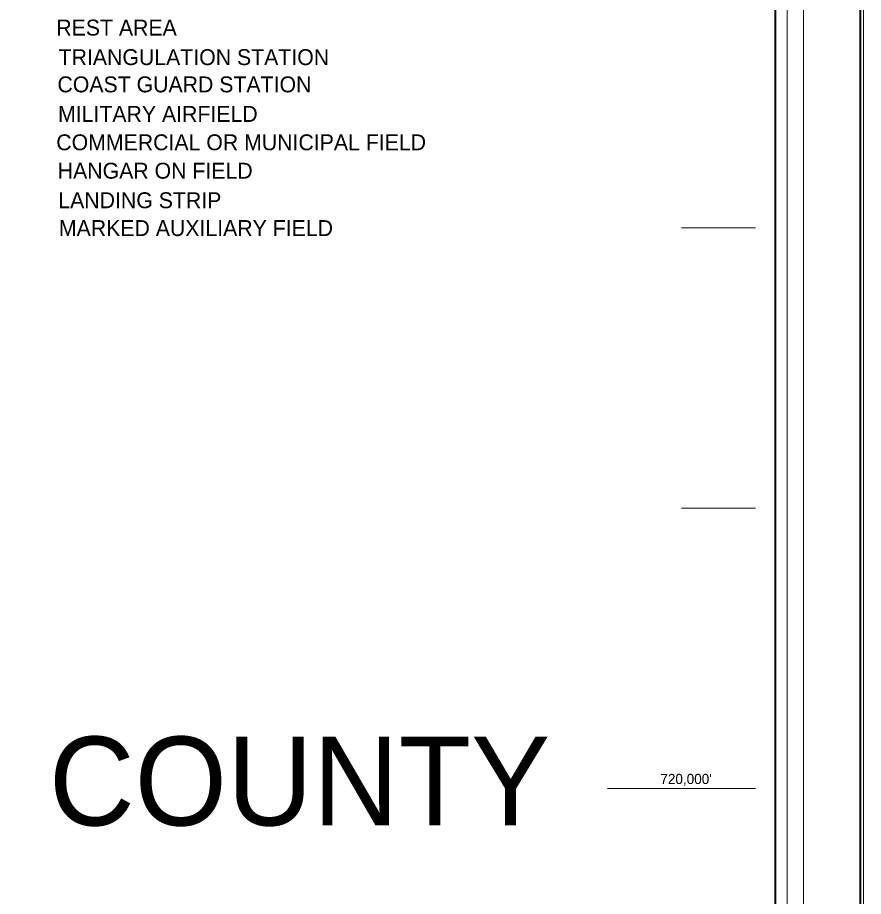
# Model space of a CAD drawing. Extents: x 773745 to 870375, y 207921 to 264318.
# Drawn here: x 861177 to 870375, y 218281 to 227838 of the extents above; entities that cross this region are included whole.
import ezdxf
from ezdxf.enums import TextEntityAlignment as Align

# ---------------------------------------------------------------- set-up
doc = ezdxf.new("R2010")
doc.units = 0
doc.header["$LTSCALE"] = 60
for name, color, linetype, lineweight in [('1', 7, 'Continuous', 25), ('20', 7, 'Continuous', 40), ('61', 7, 'Continuous', 13)]:
    doc.layers.add(name, color=color, linetype=linetype, lineweight=lineweight)
doc.layers.add('12', color=7, linetype='Continuous')

msp = doc.modelspace()

# ---------------------------------------------------------------- linework, layer by layer
at = {"layer": '1', "lineweight": 13}
msp.add_lwpolyline([(870375.31, 207920.7), (773744.67, 207920.7), (773744.67, 264317.74), (870375.31, 264317.74)], close=True, dxfattribs=at)
at = {"layer": '20'}
for points in [[(773779.67, 264282.74), (870340.31, 264282.74), (870340.31, 207955.7), (773779.67, 207955.7)], [(776967.52, 263173.77), (869414.8, 263173.77), (869414.8, 209047.41), (776967.52, 209047.41)]]:
    msp.add_lwpolyline(points, close=True, dxfattribs=at)
at = {"layer": '20', "lineweight": 13}
msp.add_lwpolyline([(776658.33, 263499.24), (776658.33, 208738.13), (776836.89, 208916.8), (776836.89, 263304.41), (869545.41, 263304.41), (869545.41, 208916.8), (776836.89, 208916.8), (776658.33, 208738.13), (869723.99, 208738.13), (869723.99, 263499.24)], close=True, dxfattribs=at)
at = {"layer": '61'}
for points in [[(868398.34, 225552), (868400.34, 225552), (868402.34, 225552), (868404.34, 225552), (868406.34, 225552), (868408.34, 225552), (868410.34, 225552), (868412.34, 225552), (868414.34, 225552), (868416.34, 225552), (868418.34, 225552), (868420.34, 225552), (868422.34, 225552), (868424.34, 225552), (868426.34, 225552), (868428.34, 225552), (868430.34, 225552), (868432.34, 225552), (868434.34, 225552), (868436.34, 225552), (868438.34, 225552), (868440.34, 225552), (868442.34, 225552), (868444.34, 225552), (868446.34, 225552), (868448.34, 225552), (868450.34, 225552), (868452.34, 225552), (868454.34, 225552), (868456.34, 225552), (868458.34, 225552), (868460.34, 225552), (868462.34, 225552), (868464.34, 225552), (868466.34, 225552), (868468.34, 225552), (868470.34, 225552), (868472.34, 225552), (868474.34, 225552), (868476.34, 225552), (868478.34, 225552), (868480.34, 225552), (868482.34, 225552), (868484.34, 225552), (868486.34, 225552), (868488.34, 225552), (868490.34, 225552), (868492.34, 225552), (868494.34, 225552), (868496.34, 225552), (868498.34, 225552), (868500.34, 225552), (868502.34, 225552), (868504.34, 225552), (868506.34, 225552), (868508.34, 225552), (868510.34, 225552), (868512.34, 225552), (868514.34, 225552), (868516.34, 225552), (868518.34, 225552), (868520.34, 225552), (868522.34, 225552), (868524.34, 225552), (868526.34, 225552), (868528.34, 225552), (868530.34, 225552), (868532.34, 225552), (868534.34, 225552), (868536.34, 225552), (868538.34, 225552), (868540.34, 225552), (868542.34, 225552), (868544.34, 225552), (868546.34, 225552), (868548.34, 225552), (868550.34, 225552), (868552.34, 225552), (868554.34, 225552), (868556.34, 225552), (868558.34, 225552), (868560.34, 225552), (868562.34, 225552), (868564.34, 225552), (868566.34, 225552), (868568.34, 225552), (868570.34, 225552), (868572.34, 225552), (868574.34, 225552), (868576.34, 225552), (868578.34, 225552), (868580.34, 225552), (868582.34, 225552), (868584.34, 225552), (868586.34, 225552), (868588.34, 225552), (868590.34, 225552), (868592.34, 225552), (868594.34, 225552), (868596.34, 225552)], [(868596.34, 225552), (868598.34, 225552), (868600.34, 225552), (868602.34, 225552), (868604.34, 225552), (868606.34, 225552), (868608.34, 225552), (868610.34, 225552), (868612.34, 225552), (868614.34, 225552), (868616.34, 225552), (868618.34, 225552), (868620.34, 225552), (868622.34, 225552), (868624.34, 225552), (868626.34, 225552), (868628.34, 225552), (868630.34, 225552), (868632.34, 225552), (868634.34, 225552), (868636.34, 225552), (868638.34, 225552), (868640.34, 225552), (868642.34, 225552), (868644.34, 225552), (868646.34, 225552), (868648.34, 225552), (868650.34, 225552), (868652.34, 225552), (868654.34, 225552), (868656.34, 225552), (868658.34, 225552), (868660.34, 225552), (868662.34, 225552), (868664.34, 225552), (868666.34, 225552), (868668.34, 225552), (868670.34, 225552), (868672.34, 225552), (868674.34, 225552), (868676.34, 225552), (868678.34, 225552), (868680.34, 225552), (868682.34, 225552), (868684.34, 225552), (868686.34, 225552), (868688.34, 225552), (868690.34, 225552), (868692.34, 225552), (868694.34, 225552), (868696.34, 225552), (868698.34, 225552), (868700.34, 225552), (868702.34, 225552), (868704.34, 225552), (868706.34, 225552), (868708.34, 225552), (868710.34, 225552), (868712.34, 225552), (868714.34, 225552), (868716.34, 225552), (868718.34, 225552), (868720.34, 225552), (868722.34, 225552), (868724.34, 225552), (868726.34, 225552), (868728.34, 225552), (868730.34, 225552), (868732.34, 225552), (868734.34, 225552), (868736.34, 225552), (868738.34, 225552), (868740.34, 225552), (868742.34, 225552), (868744.34, 225552), (868746.34, 225552), (868748.34, 225552), (868750.34, 225552), (868752.34, 225552), (868754.34, 225552), (868756.34, 225552), (868758.34, 225552), (868760.34, 225552), (868762.34, 225552), (868764.34, 225552), (868766.34, 225552), (868768.34, 225552), (868770.34, 225552), (868772.34, 225552), (868774.34, 225552), (868776.34, 225552), (868778.34, 225552), (868780.34, 225552), (868782.34, 225552), (868784.34, 225552), (868786.34, 225552), (868788.34, 225552), (868790.34, 225552), (868792.34, 225552), (868794.34, 225552)], [(868794.34, 225552), (868796.34, 225552), (868798.34, 225552), (868800.34, 225552), (868802.34, 225552), (868804.34, 225552), (868806.34, 225552), (868808.34, 225552), (868810.34, 225552), (868812.34, 225552), (868814.34, 225552), (868816.34, 225552), (868818.34, 225552), (868820.34, 225552), (868822.34, 225552), (868824.34, 225552), (868826.34, 225552), (868828.34, 225552), (868830.34, 225552), (868832.34, 225552), (868834.34, 225552), (868836.34, 225552), (868838.34, 225552), (868840.34, 225552), (868842.34, 225552), (868844.34, 225552), (868846.34, 225552), (868848.34, 225552), (868850.34, 225552), (868852.34, 225552), (868854.34, 225552), (868856.34, 225552), (868858.34, 225552), (868860.34, 225552), (868862.34, 225552), (868864.34, 225552), (868866.34, 225552), (868868.34, 225552), (868870.34, 225552), (868872.34, 225552), (868874.34, 225552), (868876.34, 225552), (868878.34, 225552), (868880.34, 225552), (868882.34, 225552), (868884.34, 225552), (868886.34, 225552), (868888.34, 225552), (868890.34, 225552), (868892.34, 225552), (868894.34, 225552), (868896.34, 225552), (868898.34, 225552), (868900.34, 225552), (868902.34, 225552), (868904.34, 225552), (868906.34, 225552), (868908.34, 225552), (868910.34, 225552), (868912.34, 225552), (868914.34, 225552), (868916.34, 225552), (868918.34, 225552), (868920.34, 225552), (868922.34, 225552), (868924.34, 225552), (868926.34, 225552), (868928.34, 225552), (868930.34, 225552), (868932.34, 225552), (868934.34, 225552), (868936.34, 225552), (868938.34, 225552), (868940.34, 225552), (868942.34, 225552), (868944.34, 225552), (868946.34, 225552), (868948.34, 225552), (868950.34, 225552), (868952.34, 225552), (868954.34, 225552), (868956.34, 225552), (868958.34, 225552), (868960.34, 225552), (868962.34, 225552), (868964.34, 225552), (868966.34, 225552), (868968.34, 225552), (868970.34, 225552), (868972.34, 225552), (868974.34, 225552), (868976.34, 225552), (868978.34, 225552), (868980.34, 225552), (868982.34, 225552), (868984.34, 225552), (868986.34, 225552), (868988.34, 225552), (868990.34, 225552), (868992.34, 225552)], [(868992.34, 225552), (868994.34, 225552), (868996.34, 225552), (868998.34, 225552), (869000.34, 225552), (869002.34, 225552), (869004.34, 225552), (869006.34, 225552), (869008.34, 225552), (869010.34, 225552), (869012.34, 225552), (869014.34, 225552), (869016.34, 225552), (869018.34, 225552), (869020.34, 225552), (869022.34, 225552), (869024.34, 225552), (869026.34, 225552), (869028.34, 225552), (869030.34, 225552), (869032.34, 225552), (869034.34, 225552), (869036.34, 225552), (869038.34, 225552), (869040.34, 225552), (869042.34, 225552), (869044.34, 225552), (869046.34, 225552), (869048.34, 225552), (869050.34, 225552), (869052.34, 225552), (869054.34, 225552), (869056.34, 225552), (869058.34, 225552), (869060.34, 225552), (869062.34, 225552), (869064.34, 225552), (869066.34, 225552), (869068.34, 225552), (869070.34, 225552), (869072.34, 225552), (869074.34, 225552), (869076.34, 225552), (869078.34, 225552), (869080.34, 225552), (869082.34, 225552), (869084.34, 225552), (869086.34, 225552), (869088.34, 225552), (869090.34, 225552), (869092.34, 225552), (869094.34, 225552), (869096.34, 225552), (869098.34, 225552), (869100.34, 225552), (869102.34, 225552), (869104.34, 225552), (869106.34, 225552), (869108.34, 225552), (869110.34, 225552), (869112.34, 225552), (869114.34, 225552), (869116.34, 225552), (869118.34, 225552), (869120.34, 225552), (869122.34, 225552), (869124.34, 225552), (869126.34, 225552), (869128.34, 225552), (869130.34, 225552), (869132.34, 225552), (869134.34, 225552), (869136.34, 225552), (869138.34, 225552), (869140.34, 225552), (869142.34, 225552), (869144.34, 225552), (869146.34, 225552), (869148.34, 225552), (869150.34, 225552), (869152.34, 225552), (869154.34, 225552), (869156.34, 225552), (869158.34, 225552), (869160.34, 225552), (869162.34, 225552), (869164.34, 225552), (869166.34, 225552), (869168.34, 225552), (869170.34, 225552), (869172.34, 225552), (869174.34, 225552), (869176.34, 225552), (869178.34, 225552), (869180.34, 225552), (869182.34, 225552), (869184.34, 225552), (869186.34, 225552), (869188.34, 225552), (869190.34, 225552)], [(869190.34, 225552), (869192.34, 225552), (869194.34, 225552), (869196.34, 225552), (869198.34, 225552), (869200.34, 225552), (869202.84, 225552)], [(868398.34, 222504), (868400.34, 222504), (868402.34, 222504), (868404.34, 222504), (868406.34, 222504), (868408.34, 222504), (868410.34, 222504), (868412.34, 222504), (868414.34, 222504), (868416.34, 222504), (868418.34, 222504), (868420.34, 222504), (868422.34, 222504), (868424.34, 222504), (868426.34, 222504), (868428.34, 222504), (868430.34, 222504), (868432.34, 222504), (868434.34, 222504), (868436.34, 222504), (868438.34, 222504), (868440.34, 222504), (868442.34, 222504), (868444.34, 222504), (868446.34, 222504), (868448.34, 222504), (868450.34, 222504), (868452.34, 222504), (868454.34, 222504), (868456.34, 222504), (868458.34, 222504), (868460.34, 222504), (868462.34, 222504), (868464.34, 222504), (868466.34, 222504), (868468.34, 222504), (868470.34, 222504), (868472.34, 222504), (868474.34, 222504), (868476.34, 222504), (868478.34, 222504), (868480.34, 222504), (868482.34, 222504), (868484.34, 222504), (868486.34, 222504), (868488.34, 222504), (868490.34, 222504), (868492.34, 222504), (868494.34, 222504), (868496.34, 222504), (868498.34, 222504), (868500.34, 222504), (868502.34, 222504), (868504.34, 222504), (868506.34, 222504), (868508.34, 222504), (868510.34, 222504), (868512.34, 222504), (868514.34, 222504), (868516.34, 222504), (868518.34, 222504), (868520.34, 222504), (868522.34, 222504), (868524.34, 222504), (868526.34, 222504), (868528.34, 222504), (868530.34, 222504), (868532.34, 222504), (868534.34, 222504), (868536.34, 222504), (868538.34, 222504), (868540.34, 222504), (868542.34, 222504), (868544.34, 222504), (868546.34, 222504), (868548.34, 222504), (868550.34, 222504), (868552.34, 222504), (868554.34, 222504), (868556.34, 222504), (868558.34, 222504), (868560.34, 222504), (868562.34, 222504), (868564.34, 222504), (868566.34, 222504), (868568.34, 222504), (868570.34, 222504), (868572.34, 222504), (868574.34, 222504), (868576.34, 222504), (868578.34, 222504), (868580.34, 222504), (868582.34, 222504), (868584.34, 222504), (868586.34, 222504), (868588.34, 222504), (868590.34, 222504), (868592.34, 222504), (868594.34, 222504), (868596.34, 222504)], [(868596.34, 222504), (868598.34, 222504), (868600.34, 222504), (868602.34, 222504), (868604.34, 222504), (868606.34, 222504), (868608.34, 222504), (868610.34, 222504), (868612.34, 222504), (868614.34, 222504), (868616.34, 222504), (868618.34, 222504), (868620.34, 222504), (868622.34, 222504), (868624.34, 222504), (868626.34, 222504), (868628.34, 222504), (868630.34, 222504), (868632.34, 222504), (868634.34, 222504), (868636.34, 222504), (868638.34, 222504), (868640.34, 222504), (868642.34, 222504), (868644.34, 222504), (868646.34, 222504), (868648.34, 222504), (868650.34, 222504), (868652.34, 222504), (868654.34, 222504), (868656.34, 222504), (868658.34, 222504), (868660.34, 222504), (868662.34, 222504), (868664.34, 222504), (868666.34, 222504), (868668.34, 222504), (868670.34, 222504), (868672.34, 222504), (868674.34, 222504), (868676.34, 222504), (868678.34, 222504), (868680.34, 222504), (868682.34, 222504), (868684.34, 222504), (868686.34, 222504), (868688.34, 222504), (868690.34, 222504), (868692.34, 222504), (868694.34, 222504), (868696.34, 222504), (868698.34, 222504), (868700.34, 222504), (868702.34, 222504), (868704.34, 222504), (868706.34, 222504), (868708.34, 222504), (868710.34, 222504), (868712.34, 222504), (868714.34, 222504), (868716.34, 222504), (868718.34, 222504), (868720.34, 222504), (868722.34, 222504), (868724.34, 222504), (868726.34, 222504), (868728.34, 222504), (868730.34, 222504), (868732.34, 222504), (868734.34, 222504), (868736.34, 222504), (868738.34, 222504), (868740.34, 222504), (868742.34, 222504), (868744.34, 222504), (868746.34, 222504), (868748.34, 222504), (868750.34, 222504), (868752.34, 222504), (868754.34, 222504), (868756.34, 222504), (868758.34, 222504), (868760.34, 222504), (868762.34, 222504), (868764.34, 222504), (868766.34, 222504), (868768.34, 222504), (868770.34, 222504), (868772.34, 222504), (868774.34, 222504), (868776.34, 222504), (868778.34, 222504), (868780.34, 222504), (868782.34, 222504), (868784.34, 222504), (868786.34, 222504), (868788.34, 222504), (868790.34, 222504), (868792.34, 222504), (868794.34, 222504)], [(868794.34, 222504), (868796.34, 222504), (868798.34, 222504), (868800.34, 222504), (868802.34, 222504), (868804.34, 222504), (868806.34, 222504), (868808.34, 222504), (868810.34, 222504), (868812.34, 222504), (868814.34, 222504), (868816.34, 222504), (868818.34, 222504), (868820.34, 222504), (868822.34, 222504), (868824.34, 222504), (868826.34, 222504), (868828.34, 222504), (868830.34, 222504), (868832.34, 222504), (868834.34, 222504), (868836.34, 222504), (868838.34, 222504), (868840.34, 222504), (868842.34, 222504), (868844.34, 222504), (868846.34, 222504), (868848.34, 222504), (868850.34, 222504), (868852.34, 222504), (868854.34, 222504), (868856.34, 222504), (868858.34, 222504), (868860.34, 222504), (868862.34, 222504), (868864.34, 222504), (868866.34, 222504), (868868.34, 222504), (868870.34, 222504), (868872.34, 222504), (868874.34, 222504), (868876.34, 222504), (868878.34, 222504), (868880.34, 222504), (868882.34, 222504), (868884.34, 222504), (868886.34, 222504), (868888.34, 222504), (868890.34, 222504), (868892.34, 222504), (868894.34, 222504), (868896.34, 222504), (868898.34, 222504), (868900.34, 222504), (868902.34, 222504), (868904.34, 222504), (868906.34, 222504), (868908.34, 222504), (868910.34, 222504), (868912.34, 222504), (868914.34, 222504), (868916.34, 222504), (868918.34, 222504), (868920.34, 222504), (868922.34, 222504), (868924.34, 222504), (868926.34, 222504), (868928.34, 222504), (868930.34, 222504), (868932.34, 222504), (868934.34, 222504), (868936.34, 222504), (868938.34, 222504), (868940.34, 222504), (868942.34, 222504), (868944.34, 222504), (868946.34, 222504), (868948.34, 222504), (868950.34, 222504), (868952.34, 222504), (868954.34, 222504), (868956.34, 222504), (868958.34, 222504), (868960.34, 222504), (868962.34, 222504), (868964.34, 222504), (868966.34, 222504), (868968.34, 222504), (868970.34, 222504), (868972.34, 222504), (868974.34, 222504), (868976.34, 222504), (868978.34, 222504), (868980.34, 222504), (868982.34, 222504), (868984.34, 222504), (868986.34, 222504), (868988.34, 222504), (868990.34, 222504), (868992.34, 222504)], [(868992.34, 222504), (868994.34, 222504), (868996.34, 222504), (868998.34, 222504), (869000.34, 222504), (869002.34, 222504), (869004.34, 222504), (869006.34, 222504), (869008.34, 222504), (869010.34, 222504), (869012.34, 222504), (869014.34, 222504), (869016.34, 222504), (869018.34, 222504), (869020.34, 222504), (869022.34, 222504), (869024.34, 222504), (869026.34, 222504), (869028.34, 222504), (869030.34, 222504), (869032.34, 222504), (869034.34, 222504), (869036.34, 222504), (869038.34, 222504), (869040.34, 222504), (869042.34, 222504), (869044.34, 222504), (869046.34, 222504), (869048.34, 222504), (869050.34, 222504), (869052.34, 222504), (869054.34, 222504), (869056.34, 222504), (869058.34, 222504), (869060.34, 222504), (869062.34, 222504), (869064.34, 222504), (869066.34, 222504), (869068.34, 222504), (869070.34, 222504), (869072.34, 222504), (869074.34, 222504), (869076.34, 222504), (869078.34, 222504), (869080.34, 222504), (869082.34, 222504), (869084.34, 222504), (869086.34, 222504), (869088.34, 222504), (869090.34, 222504), (869092.34, 222504), (869094.34, 222504), (869096.34, 222504), (869098.34, 222504), (869100.34, 222504), (869102.34, 222504), (869104.34, 222504), (869106.34, 222504), (869108.34, 222504), (869110.34, 222504), (869112.34, 222504), (869114.34, 222504), (869116.34, 222504), (869118.34, 222504), (869120.34, 222504), (869122.34, 222504), (869124.34, 222504), (869126.34, 222504), (869128.34, 222504), (869130.34, 222504), (869132.34, 222504), (869134.34, 222504), (869136.34, 222504), (869138.34, 222504), (869140.34, 222504), (869142.34, 222504), (869144.34, 222504), (869146.34, 222504), (869148.34, 222504), (869150.34, 222504), (869152.34, 222504), (869154.34, 222504), (869156.34, 222504), (869158.34, 222504), (869160.34, 222504), (869162.34, 222504), (869164.34, 222504), (869166.34, 222504), (869168.34, 222504), (869170.34, 222504), (869172.34, 222504), (869174.34, 222504), (869176.34, 222504), (869178.34, 222504), (869180.34, 222504), (869182.34, 222504), (869184.34, 222504), (869186.34, 222504), (869188.34, 222504), (869190.34, 222504)], [(869190.34, 222504), (869192.34, 222504), (869194.34, 222504), (869196.34, 222504), (869198.34, 222504), (869200.34, 222504), (869202.84, 222504)], [(867593.84, 219456), (867597.84, 219456), (867601.84, 219456), (867605.84, 219456), (867609.84, 219456), (867613.84, 219456), (867617.84, 219456), (867621.84, 219456), (867625.84, 219456), (867629.84, 219456), (867633.84, 219456), (867637.84, 219456), (867641.84, 219456), (867645.84, 219456), (867649.84, 219456), (867653.84, 219456), (867657.84, 219456), (867661.84, 219456), (867665.84, 219456), (867669.84, 219456), (867673.84, 219456), (867677.84, 219456), (867681.84, 219456), (867685.84, 219456), (867689.84, 219456), (867693.84, 219456), (867697.84, 219456), (867701.84, 219456), (867705.84, 219456), (867709.84, 219456), (867713.84, 219456), (867717.84, 219456), (867721.84, 219456), (867725.84, 219456), (867729.84, 219456), (867733.84, 219456), (867737.84, 219456), (867741.84, 219456), (867745.84, 219456), (867749.84, 219456), (867753.84, 219456), (867757.84, 219456), (867761.84, 219456), (867765.84, 219456), (867769.84, 219456), (867773.84, 219456), (867777.84, 219456), (867781.84, 219456), (867785.84, 219456), (867789.84, 219456), (867793.84, 219456), (867797.84, 219456), (867801.84, 219456), (867805.84, 219456), (867809.84, 219456), (867813.84, 219456), (867817.84, 219456), (867821.84, 219456), (867825.84, 219456), (867829.84, 219456), (867833.84, 219456), (867837.84, 219456), (867841.84, 219456), (867845.84, 219456), (867849.84, 219456), (867853.84, 219456), (867857.84, 219456), (867861.84, 219456), (867865.84, 219456), (867869.84, 219456), (867873.84, 219456), (867877.84, 219456), (867881.84, 219456), (867885.84, 219456), (867889.84, 219456), (867893.84, 219456), (867897.84, 219456), (867901.84, 219456), (867905.84, 219456), (867909.84, 219456), (867913.84, 219456), (867917.84, 219456), (867921.84, 219456), (867925.84, 219456), (867929.84, 219456), (867933.84, 219456), (867937.84, 219456), (867941.84, 219456), (867945.84, 219456), (867949.84, 219456), (867953.84, 219456), (867957.84, 219456), (867961.84, 219456), (867965.84, 219456), (867969.84, 219456), (867973.84, 219456), (867977.84, 219456), (867981.84, 219456), (867985.84, 219456), (867989.84, 219456)], [(867989.84, 219456), (867993.84, 219456), (867997.84, 219456), (868001.84, 219456), (868005.84, 219456), (868009.84, 219456), (868013.84, 219456), (868017.84, 219456), (868021.84, 219456), (868025.84, 219456), (868029.84, 219456), (868033.84, 219456), (868037.84, 219456), (868041.84, 219456), (868045.84, 219456), (868049.84, 219456), (868053.84, 219456), (868057.84, 219456), (868061.84, 219456), (868065.84, 219456), (868069.84, 219456), (868073.84, 219456), (868077.84, 219456), (868081.84, 219456), (868085.84, 219456), (868089.84, 219456), (868093.84, 219456), (868097.84, 219456), (868101.84, 219456), (868105.84, 219456), (868109.84, 219456), (868113.84, 219456), (868117.84, 219456), (868121.84, 219456), (868125.84, 219456), (868129.84, 219456), (868133.84, 219456), (868137.84, 219456), (868141.84, 219456), (868145.84, 219456), (868149.84, 219456), (868153.84, 219456), (868157.84, 219456), (868161.84, 219456), (868165.84, 219456), (868169.84, 219456), (868173.84, 219456), (868177.84, 219456), (868181.84, 219456), (868185.84, 219456), (868189.84, 219456), (868193.84, 219456), (868197.84, 219456), (868201.84, 219456), (868205.84, 219456), (868209.84, 219456), (868213.84, 219456), (868217.84, 219456), (868221.84, 219456), (868225.84, 219456), (868229.84, 219456), (868233.84, 219456), (868237.84, 219456), (868241.84, 219456), (868245.84, 219456), (868249.84, 219456), (868253.84, 219456), (868257.84, 219456), (868261.84, 219456), (868265.84, 219456), (868269.84, 219456), (868273.84, 219456), (868277.84, 219456), (868281.84, 219456), (868285.84, 219456), (868289.84, 219456), (868293.84, 219456), (868297.84, 219456), (868301.84, 219456), (868305.84, 219456), (868309.84, 219456), (868313.84, 219456), (868317.84, 219456), (868321.84, 219456), (868325.84, 219456), (868329.84, 219456), (868333.84, 219456), (868337.84, 219456), (868341.84, 219456), (868345.84, 219456), (868349.84, 219456), (868353.84, 219456), (868357.84, 219456), (868361.84, 219456), (868365.84, 219456), (868369.84, 219456), (868373.84, 219456), (868377.84, 219456), (868381.84, 219456), (868385.84, 219456)], [(868385.84, 219456), (868389.84, 219456), (868393.84, 219456), (868397.84, 219456), (868401.84, 219456), (868405.84, 219456), (868409.84, 219456), (868413.84, 219456), (868417.84, 219456), (868421.84, 219456), (868425.84, 219456), (868429.84, 219456), (868433.84, 219456), (868437.84, 219456), (868441.84, 219456), (868445.84, 219456), (868449.84, 219456), (868453.84, 219456), (868457.84, 219456), (868461.84, 219456), (868465.84, 219456), (868469.84, 219456), (868473.84, 219456), (868477.84, 219456), (868481.84, 219456), (868485.84, 219456), (868489.84, 219456), (868493.84, 219456), (868497.84, 219456), (868501.84, 219456), (868505.84, 219456), (868509.84, 219456), (868513.84, 219456), (868517.84, 219456), (868521.84, 219456), (868525.84, 219456), (868529.84, 219456), (868533.84, 219456), (868537.84, 219456), (868541.84, 219456), (868545.84, 219456), (868549.84, 219456), (868553.84, 219456), (868557.84, 219456), (868561.84, 219456), (868565.84, 219456), (868569.84, 219456), (868573.84, 219456), (868577.84, 219456), (868581.84, 219456), (868585.84, 219456), (868589.84, 219456), (868593.84, 219456), (868597.84, 219456), (868601.84, 219456), (868605.84, 219456), (868609.84, 219456), (868613.84, 219456), (868617.84, 219456), (868621.84, 219456), (868625.84, 219456), (868629.84, 219456), (868633.84, 219456), (868637.84, 219456), (868641.84, 219456), (868645.84, 219456), (868649.84, 219456), (868653.84, 219456), (868657.84, 219456), (868661.84, 219456), (868665.84, 219456), (868669.84, 219456), (868673.84, 219456), (868677.84, 219456), (868681.84, 219456), (868685.84, 219456), (868689.84, 219456), (868693.84, 219456), (868697.84, 219456), (868701.84, 219456), (868705.84, 219456), (868709.84, 219456), (868713.84, 219456), (868717.84, 219456), (868721.84, 219456), (868725.84, 219456), (868729.84, 219456), (868733.84, 219456), (868737.84, 219456), (868741.84, 219456), (868745.84, 219456), (868749.84, 219456), (868753.84, 219456), (868757.84, 219456), (868761.84, 219456), (868765.84, 219456), (868769.84, 219456), (868773.84, 219456), (868777.84, 219456), (868781.84, 219456)], [(868781.84, 219456), (868785.84, 219456), (868789.84, 219456), (868793.84, 219456), (868797.84, 219456), (868801.84, 219456), (868805.84, 219456), (868809.84, 219456), (868813.84, 219456), (868817.84, 219456), (868821.84, 219456), (868825.84, 219456), (868829.84, 219456), (868833.84, 219456), (868837.84, 219456), (868841.84, 219456), (868845.84, 219456), (868849.84, 219456), (868853.84, 219456), (868857.84, 219456), (868861.84, 219456), (868865.84, 219456), (868869.84, 219456), (868873.84, 219456), (868877.84, 219456), (868881.84, 219456), (868885.84, 219456), (868889.84, 219456), (868893.84, 219456), (868897.84, 219456), (868901.84, 219456), (868905.84, 219456), (868909.84, 219456), (868913.84, 219456), (868917.84, 219456), (868921.84, 219456), (868925.84, 219456), (868929.84, 219456), (868933.84, 219456), (868937.84, 219456), (868941.84, 219456), (868945.84, 219456), (868949.84, 219456), (868953.84, 219456), (868957.84, 219456), (868961.84, 219456), (868965.84, 219456), (868969.84, 219456), (868973.84, 219456), (868977.84, 219456), (868981.84, 219456), (868985.84, 219456), (868989.84, 219456), (868993.84, 219456), (868997.84, 219456), (869001.84, 219456), (869005.84, 219456), (869009.84, 219456), (869013.84, 219456), (869017.84, 219456), (869021.84, 219456), (869025.84, 219456), (869029.84, 219456), (869033.84, 219456), (869037.84, 219456), (869041.84, 219456), (869045.84, 219456), (869049.84, 219456), (869053.84, 219456), (869057.84, 219456), (869061.84, 219456), (869065.84, 219456), (869069.84, 219456), (869073.84, 219456), (869077.84, 219456), (869081.84, 219456), (869085.84, 219456), (869089.84, 219456), (869093.84, 219456), (869097.84, 219456), (869101.84, 219456), (869105.84, 219456), (869109.84, 219456), (869113.84, 219456), (869117.84, 219456), (869121.84, 219456), (869125.84, 219456), (869129.84, 219456), (869133.84, 219456), (869137.84, 219456), (869141.84, 219456), (869145.84, 219456), (869149.84, 219456), (869153.84, 219456), (869157.84, 219456), (869161.84, 219456), (869165.84, 219456), (869169.84, 219456), (869173.84, 219456), (869177.84, 219456)], [(869177.84, 219456), (869181.84, 219456), (869185.84, 219456), (869189.84, 219456), (869193.84, 219456), (869197.84, 219456), (869202.84, 219456)]]:
    msp.add_lwpolyline(points, dxfattribs=at)

# ---------------------------------------------------------------- texts
at = {"layer": '12'}
msp.add_text('   WASHINGTON COUNTY  ', height=965.6, dxfattribs=at).set_placement((859437.79, 219052.77), align=Align.CENTER)
at = {"layer": '20'}
for s, p in [('REST AREA', (861598.15, 227642.22)), ('TRIANGULATION STATION', (861623.34, 227320.91)), ('COAST GUARD STATION', (861610.75, 227024.81)), ('MILITARY AIRFIELD', (861617.04, 226703.5)), ('COMMERCIAL OR MUNICIPAL FIELD', (861598.15, 226394.79)), ('HANGAR ON FIELD', (861613.9, 226086.09)), ('LANDING STRIP', (861620.19, 225764.78)), ('MARKED AUXILIARY FIELD', (861626.49, 225462.37))]:
    msp.add_text(s, height=172.9, dxfattribs=at).set_placement(p)
at = {"layer": '61'}
msp.add_text("720,000'", height=110, dxfattribs=at).set_placement((868446.94, 219503.48), align=Align.CENTER)

doc.saveas('drawing.dxf')
